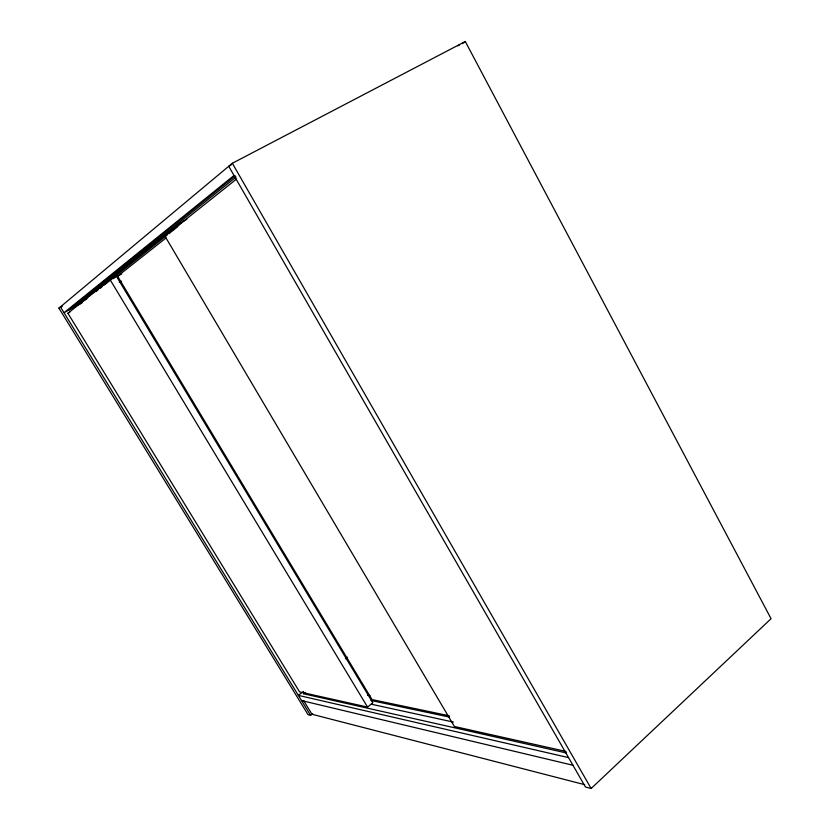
<?xml version="1.0" encoding="UTF-8"?>
<svg xmlns="http://www.w3.org/2000/svg" width="830" height="830" viewBox="0 0 830 830"><rect width="100%" height="100%" fill="white"/><g stroke="black" fill="none" stroke-linecap="round" stroke-linejoin="round"><path stroke-width="1.25" d="M68.766 309.756L235.191 175.804M179.726 224.193L175.732 226.642L77.73 304.859L81.724 302.753M231.031 165.066L228.727 166.27L585.451 787.016L591.147 788.5L771.07 618.703L465.298 41.5L232.338 163.261L58.93 308.127L308.055 714.682L310.596 715.346L312.63 713.748M367.565 707.087L372.846 702.823L116.408 276.245L110.089 279.689L67.904 313.263L299.578 691.898L367.565 707.087L110.089 279.689M234.019 175.462L64.024 312.723L82.097 302.826M68.797 309.777L73.922 306.903L236.114 177.008M566.039 751.441L454.394 726.489L164.9 236.052L236.426 179.124M86.891 298.8L77.823 304.766M95.99 291.579L98.013 289.971M100.036 288.363L102.059 286.755M104.082 285.147L166.809 235.336M168.832 233.738L177.931 226.507M113.419 278.61L116.408 276.245M449.248 715.792L372.037 699.586L117.59 276.193L166.021 237.961M566.568 753.007L303.718 693.807L305.44 692.459M303.49 691.411L298.375 695.384L568.56 757.614M345.436 658.792L347.49 657.204M462.414 43.617L465.298 41.5M119.375 282.408L121.636 281.173M67.904 313.263L69.803 312.225M68.859 309.673L73.922 306.903M58.93 308.127L62.343 306.27M117.59 276.193L121.74 273.931M175.732 226.642L178.855 224.972M164.9 236.052L166.934 234.952M186.885 219.234L178.471 224.463L180.753 223.239M457.776 45.868L459.426 45.007M367.472 695.115L370.004 695.633M370.969 700.479L449.601 717.12M371.218 704.193L453.367 722.069M301.549 700.572L572.959 765.26M584.745 784.682L311.976 714.257L303.583 700.541M60.434 306.872L310.596 715.346M232.338 163.261L591.147 788.5M303.718 693.807A2.843 0.861 -32.7 0 1 303.977 692.583"/></g></svg>
